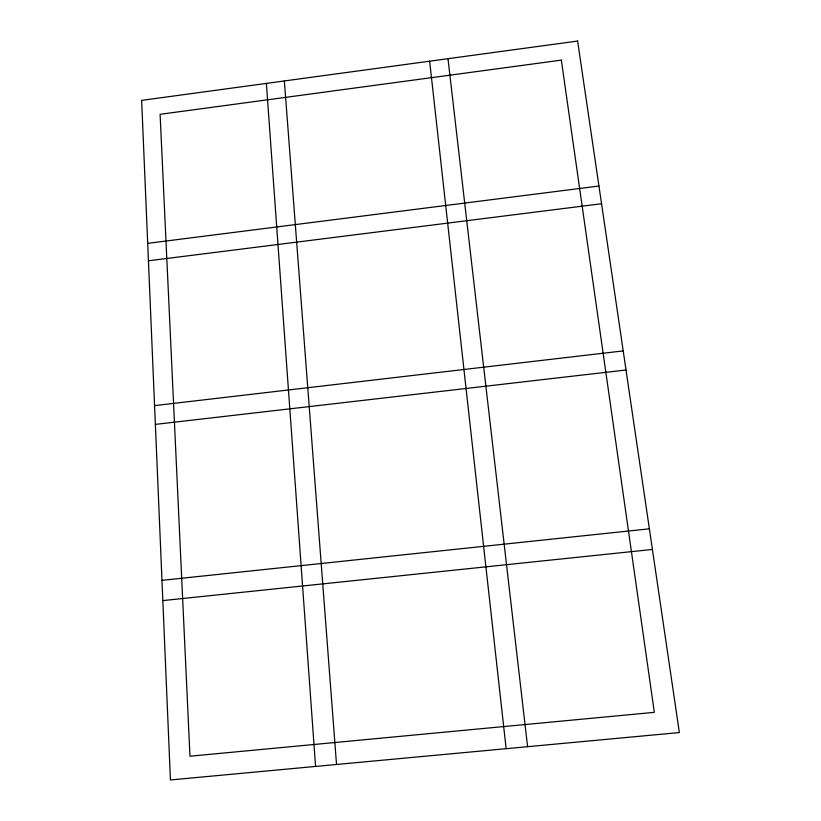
<?xml version="1.0" encoding="UTF-8"?>
<svg xmlns="http://www.w3.org/2000/svg" width="821" height="821" viewBox="0 0 821 821"><rect width="100%" height="100%" fill="white"/><g stroke="black" fill="none" stroke-linecap="round" stroke-linejoin="round"><path stroke-width="1.23" d="M147.698 243.355L598.95 186.028M148.437 260.801L601.557 203.741M154.564 405.615L623.201 350.895M155.364 424.385L626.013 369.994M161.973 580.344L649.38 528.816M162.825 600.592L652.418 549.454M447.999 58.691L527.585 746.7M429.65 61.185L506.136 748.69M284.353 80.961L336.528 764.484M266.373 83.403L315.572 766.434M577.615 41.05L141.643 100.378L170.429 779.95L679.357 732.558L577.615 41.05M561.338 60.128L160.095 114.314L189.979 756.213L654.337 712.341L561.338 60.128"/></g></svg>
